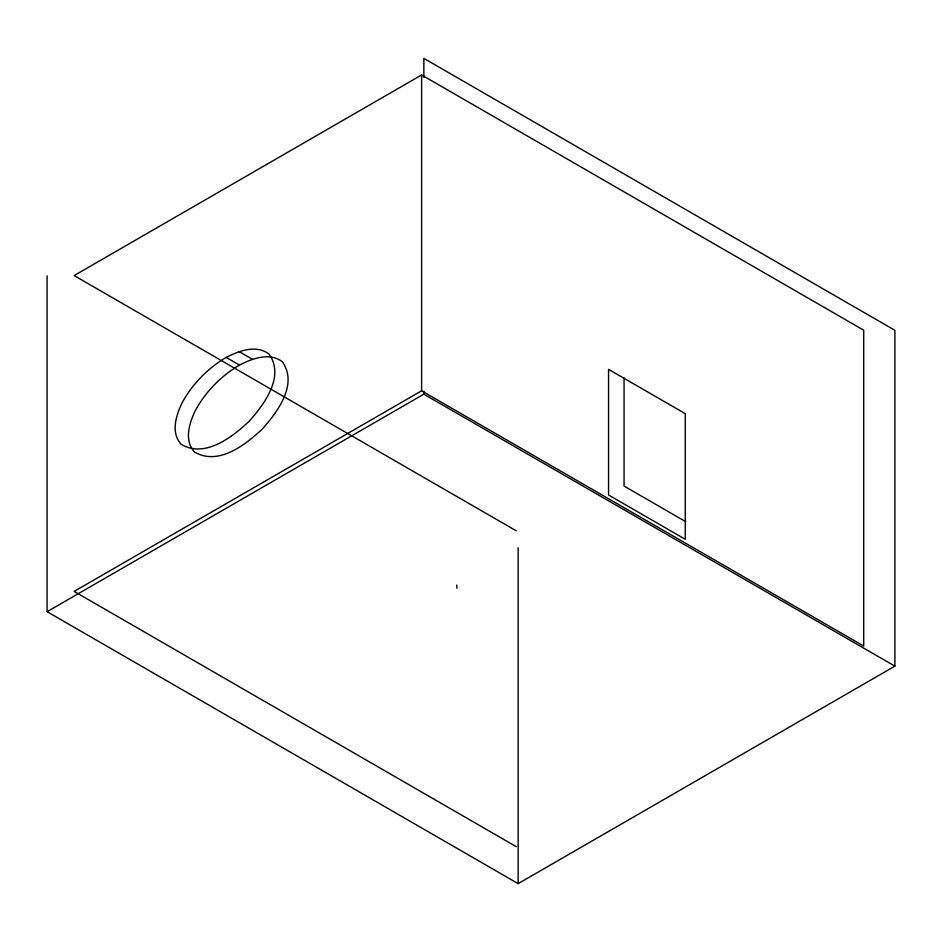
<?xml version="1.0" encoding="UTF-8"?>
<svg xmlns="http://www.w3.org/2000/svg" width="942" height="942" viewBox="0 0 942 942"><rect width="100%" height="100%" fill="white"/><g stroke="black" fill="none" stroke-linecap="round" stroke-linejoin="round"><path stroke-width="1.41" d="M226.198 357.418C207.864 368.228 192.509 383.865 182.242 402.528C176.154 415.175 170.502 432.378 181.1 444.259C204.885 458.53 232.05 437.276 249.124 421.298C264.302 404.306 285.049 376.435 269.012 354.039C256.071 344.383 239.009 350.824 226.198 357.418L239.468 365.084C252.279 358.49 269.341 352.049 282.282 361.704C298.32 384.089 277.572 411.972 262.394 428.951C245.32 444.942 218.155 466.196 194.37 451.913C183.772 440.044 189.424 422.828 195.512 410.182C205.78 391.519 221.135 375.893 239.468 365.084M516.228 846.646L74.147 591.411L421.616 390.812L863.696 646.047L863.696 330.195L421.616 74.96L74.147 275.57L516.228 530.805M47.1 275.865L47.1 611.688L423.841 394.18L894.9 666.135L894.9 330.312L423.841 58.357L423.841 77.421M47.1 611.688L518.159 883.643L894.9 666.135M685.67 521.633L624.063 486.06L624.063 377.954M239.127 351.602L252.397 359.255M456.811 585.017L456.882 588.232M518.159 547.82L518.159 883.643M423.841 391.236L423.841 394.18M421.616 74.96L421.616 390.812M685.258 413.656L608.567 369.37L608.567 495.009L685.258 539.283L685.258 413.656"/></g></svg>
